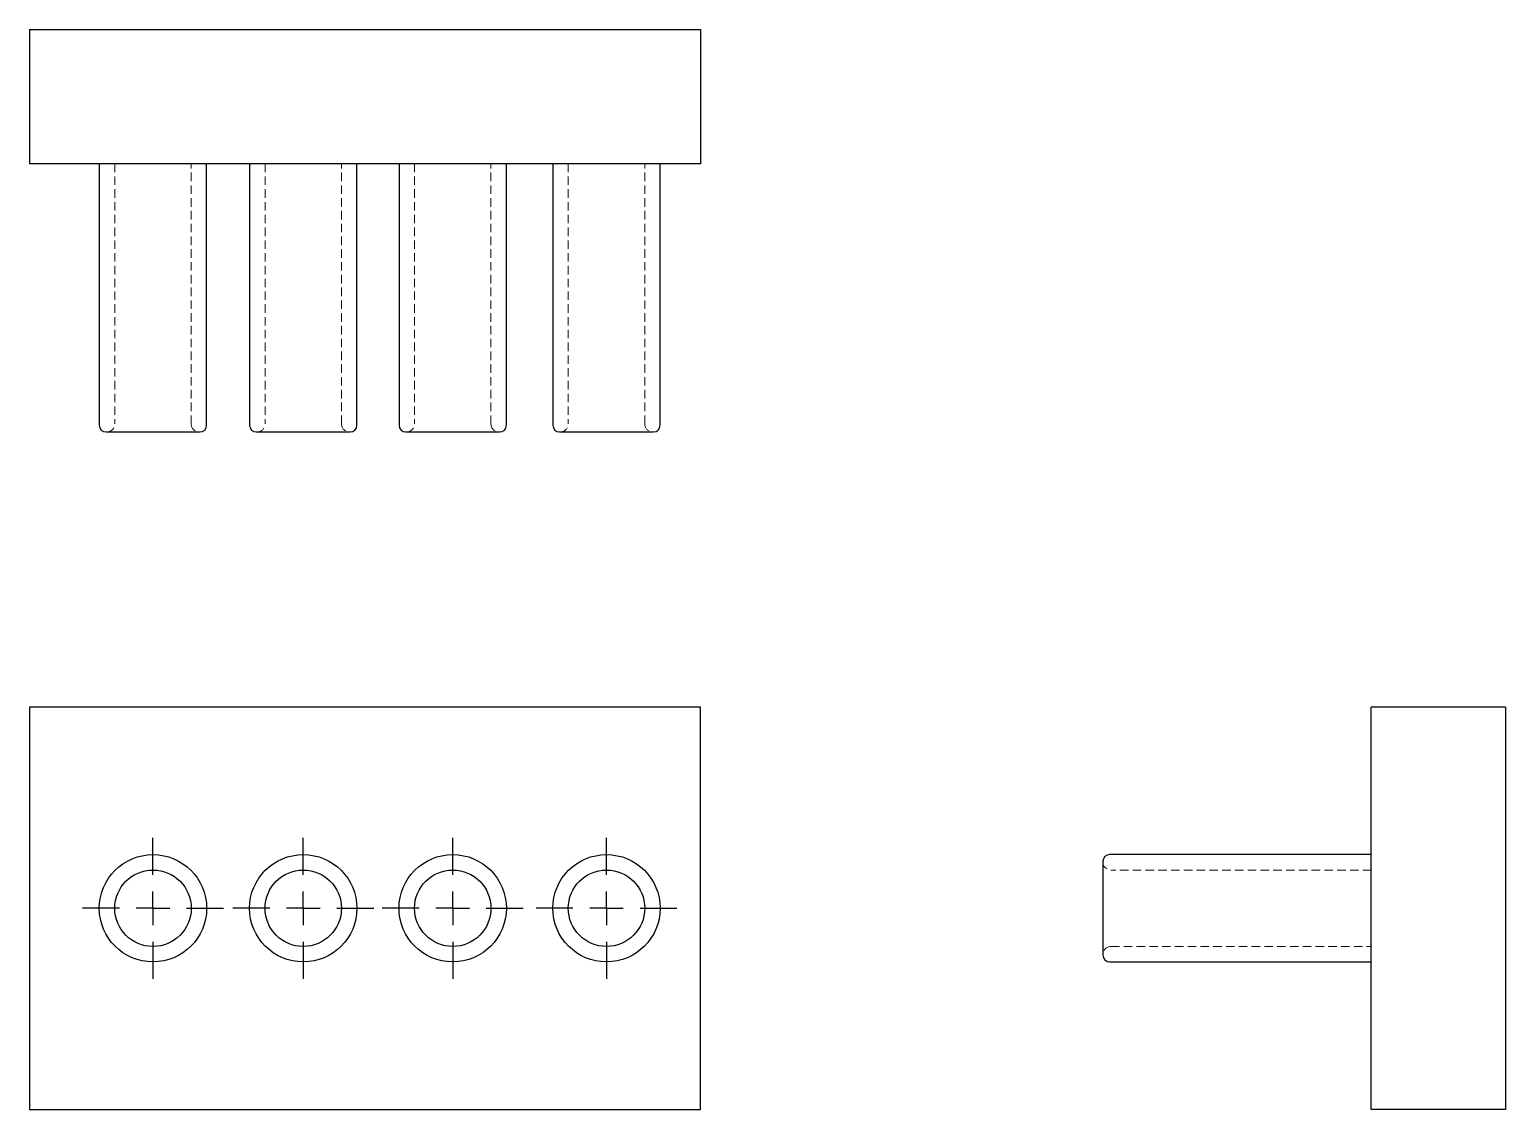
# Model space of a CAD drawing. Header units: millimetres. Extents: x 33 to 253, y 27 to 188.
import ezdxf

# ---------------------------------------------------------------- set-up
doc = ezdxf.new("R2010")
doc.units = ezdxf.units.MM
doc.linetypes.add('HIDDEN', pattern=[1.905, 1.27, -0.635])
doc.layers.add('10', color=7, linetype='Continuous')

# ---------------------------------------------------------------- blocks, each defined once
blk = doc.blocks.new('SW_CENTERMARKSYMBOL_0')
at = {"layer": '10', "color": 0}
for p, q in [((0, 5), (0, 10.5)), ((0, 0), (0, 2.5)), ((-5, 0), (-10.5, 0)), ((0, 0), (-2.5, 0)), ((0, 0), (0, -2.5)), ((0, 0), (2.5, 0)), ((5, 0), (10.5, 0)), ((0, -5), (0, -10.5))]:
    blk.add_line(p, q, dxfattribs=at)
blk = doc.blocks.new('SW_CENTERMARKSYMBOL_1')
at = {"layer": '10', "color": 0}
for p, q in [((0, 5), (0, 10.5)), ((0, 0), (0, 2.5)), ((-5, 0), (-10.5, 0)), ((0, 0), (-2.5, 0)), ((0, 0), (0, -2.5)), ((0, 0), (2.5, 0)), ((5, 0), (10.5, 0)), ((0, -5), (0, -10.5))]:
    blk.add_line(p, q, dxfattribs=at)
blk = doc.blocks.new('SW_CENTERMARKSYMBOL_2')
at = {"layer": '10', "color": 0}
for p, q in [((0, 5), (0, 10.5)), ((0, 0), (0, 2.5)), ((-5, 0), (-10.5, 0)), ((0, 0), (-2.5, 0)), ((0, 0), (0, -2.5)), ((0, 0), (2.5, 0)), ((5, 0), (10.5, 0)), ((0, -5), (0, -10.5))]:
    blk.add_line(p, q, dxfattribs=at)
blk = doc.blocks.new('SW_CENTERMARKSYMBOL_3')
at = {"layer": '10', "color": 0}
for p, q in [((0, 5), (0, 10.5)), ((0, 0), (0, 2.5)), ((-5, 0), (-10.5, 0)), ((0, 0), (-2.5, 0)), ((0, 0), (0, -2.5)), ((0, 0), (2.5, 0)), ((5, 0), (10.5, 0)), ((0, -5), (0, -10.5))]:
    blk.add_line(p, q, dxfattribs=at)

msp = doc.modelspace()

# ---------------------------------------------------------------- linework, layer by layer
at = {"color": 7, "linetype": 'Continuous', "lineweight": 25}
for p, q in [((33, 188), (33, 168)), ((33, 188), (133, 188)), ((133, 188), (133, 168)), ((133, 168), (33, 168)), ((43.4, 168), (43.4, 129)), ((59.4, 129), (59.4, 168)), ((65.8, 168), (65.8, 129)), ((81.8, 129), (81.8, 168)), ((88.08, 168), (88.08, 129)), ((104.08, 129), (104.08, 168)), ((111, 168), (111, 129)), ((127, 129), (127, 168)), ((44.4, 128), (58.4, 128)), ((66.8, 128), (80.8, 128)), ((89.08, 128), (103.08, 128)), ((112, 128), (126, 128)), ((33, 87), (33, 27)), ((133, 87), (33, 87)), ((133, 27), (133, 87)), ((253, 87), (233, 87)), ((233, 27), (233, 87)), ((253, 87), (253, 27)), ((193, 64), (193, 50)), ((233, 65), (194, 65)), ((194, 49), (233, 49)), ((33, 27), (133, 27)), ((253, 27), (233, 27))]:
    msp.add_line(p, q, dxfattribs=at)
at = {"color": 7, "linetype": 'HIDDEN', "lineweight": 18}
for p, q in [((45.7, 168), (45.7, 129.2)), ((57.1, 129.2), (57.1, 168)), ((68.1, 168), (68.1, 129.2)), ((79.5, 129.2), (79.5, 168)), ((90.38, 168), (90.38, 129.2)), ((101.78, 129.2), (101.78, 168)), ((113.3, 168), (113.3, 129.2)), ((124.7, 129.2), (124.7, 168)), ((233, 62.7), (194.2, 62.7)), ((194.2, 51.3), (233, 51.3))]:
    msp.add_line(p, q, dxfattribs=at)
at = {"color": 7, "linetype": 'Continuous', "lineweight": 25}
for centre, radius in [((51.4, 57), 8), ((73.8, 57), 8), ((96.08, 57), 8), ((119, 57), 8), ((51.4, 57), 5.7), ((73.8, 57), 5.7), ((96.08, 57), 5.7), ((119, 57), 5.7)]:
    msp.add_circle(centre, radius, dxfattribs=at)
for centre, start, end in [((44.4, 129), 180, 270), ((58.4, 129), 270, 0), ((66.8, 129), 180, 270), ((80.8, 129), 270, 0), ((89.08, 129), 180, 270), ((103.08, 129), 270, 0), ((112, 129), 180, 270), ((126, 129), 270, 0), ((194, 64), 90, 180), ((194, 50), 180, 270)]:
    msp.add_arc(centre, 1, start, end, dxfattribs=at)
at = {"color": 7, "linetype": 'HIDDEN', "lineweight": 18}
for centre, start, end in [((44.5, 129.2), 270, 0), ((58.3, 129.2), 180, 270), ((66.9, 129.2), 270, 0), ((80.7, 129.2), 180, 270), ((89.18, 129.2), 270, 0), ((102.98, 129.2), 180, 270), ((112.1, 129.2), 270, 0), ((125.9, 129.2), 180, 270), ((194.2, 63.9), 180, 270), ((194.2, 50.1), 90, 180)]:
    msp.add_arc(centre, 1.2, start, end, dxfattribs=at)

# ---------------------------------------------------------------- block references
at = {"layer": '10'}
for name, p in [('SW_CENTERMARKSYMBOL_0', (51.4, 57)), ('SW_CENTERMARKSYMBOL_1', (73.8, 57)), ('SW_CENTERMARKSYMBOL_2', (96.08, 57)), ('SW_CENTERMARKSYMBOL_3', (119, 57))]:
    msp.add_blockref(name, p, dxfattribs=at)

doc.saveas('drawing.dxf')
